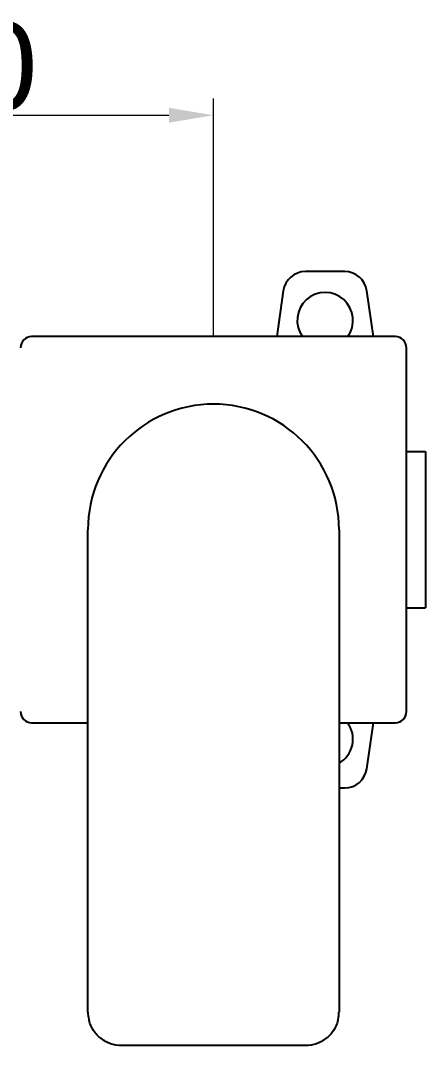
# Model space of a CAD drawing. Header units: millimetres. Extents: x 0 to 460316, y -63250 to 103204.
# Drawn here: x 204605.5 to 204678.1, y 47260.4 to 47444 of the extents above; entities that cross this region are included whole.
import ezdxf

# ---------------------------------------------------------------- set-up
doc = ezdxf.new("R2010")
doc.units = ezdxf.units.MM
doc.header["$LTSCALE"] = 25
doc.layers.add('02___PRT_ALL_AXES', color=7, linetype='Continuous')
doc.styles.add('样式 1', font='arial.ttf')
doc.dimstyles.new('标准12号', dxfattribs={"dimtxt": 10, "dimasz": 8, "dimexe": 3, "dimexo": 0, "dimtad": 1, "dimdec": 1, "dimdsep": 46, "dimtxsty": '样式 1', "dimcen": 0, "dimclrd": 256, "dimclre": 256, "dimclrt": 7, "dimadec": 0, "dimazin": 0, "dimtfac": 1, "dimtdec": 1, "dimtmove": 0, "dimatfit": 3, "dimfxl": 4, "dimlwd": 9, "dimlwe": 9, "dimarcsym": 0})

# ---------------------------------------------------------------- blocks, each defined once
blk = doc.blocks.new('*D414')
at = {"lineweight": 9}
for p, q in [((204540.15, 47397.3), (204540.15, 47430.06)), ((204640.15, 47387.4), (204640.15, 47430.06)), ((204548.15, 47427.06), (204632.15, 47427.06))]:
    blk.add_line(p, q, dxfattribs=at)
for points in [[(204548.15, 47428.4), (204548.15, 47425.73), (204540.15, 47427.06)], [(204632.15, 47428.4), (204632.15, 47425.73), (204640.15, 47427.06)]]:
    blk.add_solid(points)
at = {"layer": 'Defpoints', "color": 0}
for p in [(204640.15, 47427.06), (204540.15, 47397.3), (204640.15, 47387.4)]:
    blk.add_point(p, dxfattribs=at)
at = {"color": 7, "insert": (204590.15, 47435.77), "char_height": 10, "attachment_point": 5, "style": '样式 1'}
blk.add_mtext('{\\H1.58333x;100}', dxfattribs=at)

msp = doc.modelspace()

# ---------------------------------------------------------------- linework, layer by layer
at = {"color": 7, "linetype": 'Continuous'}
for p, q in [((204663.68, 47399.05), (204656.62, 47399.05)), ((204652.66, 47395.61), (204651.48, 47387.4)), ((204668.82, 47387.4), (204667.64, 47395.61)), ((204672.75, 47387.4), (204607.55, 47387.4)), ((204674.75, 47320.2), (204674.75, 47385.4)), ((204617.65, 47266.38), (204617.65, 47352.8)), ((204662.65, 47352.8), (204662.65, 47266.38)), ((204607.55, 47318.2), (204617.65, 47318.2)), ((204662.65, 47318.2), (204672.75, 47318.2)), ((204667.64, 47309.98), (204668.82, 47318.2)), ((204662.65, 47306.55), (204663.68, 47306.55)), ((204656.65, 47260.38), (204623.65, 47260.38)), ((204656.65, 47260.38), (204623.65, 47260.38))]:
    msp.add_line(p, q, dxfattribs=at)
for centre, radius, start, end in [((204656.62, 47395.05), 4, 90, 171.832), ((204663.68, 47395.05), 4, 8.168, 90), ((204607.55, 47385.4), 2, 90, 180), ((204672.75, 47385.4), 2, 0, 90), ((204640.15, 47352.8), 22.5, 0, 180), ((204607.55, 47320.2), 2, 180, 270), ((204672.75, 47320.2), 2, 270, 0), ((204663.68, 47310.55), 4, 270, 351.832), ((204623.66, 47266.38), 6.02, 180.0238, 192.8405), ((204656.63, 47266.38), 6.01, 347.1594, 359.9762), ((204623.62, 47266.37), 5.97, 192.8575, 194.5766), ((204656.68, 47266.37), 5.97, 345.4273, 347.1425)]:
    msp.add_arc(centre, radius, start, end, dxfattribs=at)
for points, knots in [([(204623.65, 47260.38), (204622.99, 47260.38), (204621.67, 47260.6), (204619.91, 47261.55), (204618.55, 47263.02), (204618.01, 47264.24), (204617.84, 47264.87)], [0, 0, 0, 0, 0.250075, 0.500091, 0.750075, 1, 1, 1, 1]), ([(204662.46, 47264.87), (204662.29, 47264.24), (204661.75, 47263.02), (204660.39, 47261.55), (204658.63, 47260.6), (204657.31, 47260.38), (204656.65, 47260.38)], [0, 0, 0, 0, 0.249925, 0.499909, 0.749925, 1, 1, 1, 1])]:
    msp.add_open_spline(points, degree=3, knots=knots, dxfattribs=at)
at = {"layer": '02___PRT_ALL_AXES', "color": 7, "linetype": 'Continuous'}
for p, q in [((204674.75, 47366.8), (204678.15, 47366.8)), ((204678.15, 47366.8), (204678.15, 47338.8)), ((204674.75, 47338.8), (204678.15, 47338.8))]:
    msp.add_line(p, q, dxfattribs=at)
for centre, start, end in [((204660.15, 47390.3), 324.215, 215.785), ((204660.15, 47315.3), 300.0009, 35.785)]:
    msp.add_arc(centre, 5, start, end, dxfattribs=at)

# ---------------------------------------------------------------- dimensions: what is measured, and where the dimension line sits
dim = msp.add_linear_dim(base=(204640.15, 47427.06), p1=(204540.15, 47397.3), p2=(204640.15, 47387.4), text='{\\H1.58333x;<>}', dimstyle='标准12号', override={"dimfxl": 3})
dim.commit()
dim.dimension.update_dxf_attribs({"geometry": '*D414', "text_midpoint": (204590.15, 47435.77)})

doc.saveas('drawing.dxf')
